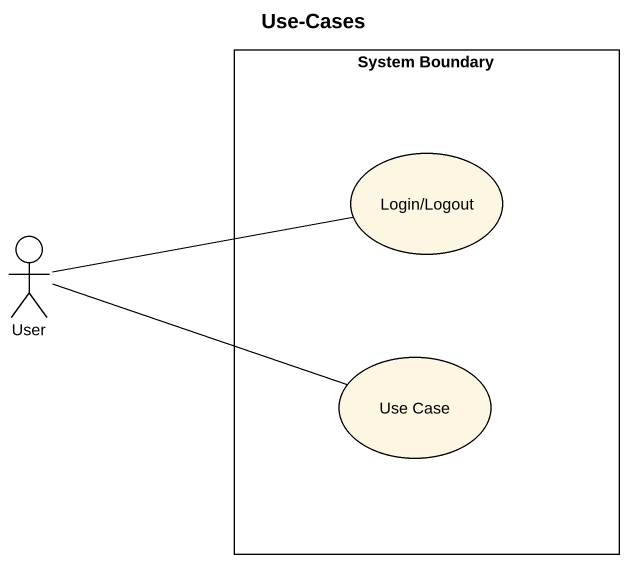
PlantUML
@startuml
title Use-Cases
rectangle "System Boundary" as System_Boundary {
  usecase "Login/Logout" as Login_Logout
  usecase "Use Case" as Use_Case
}
actor User
User -right- Login_Logout
User -right- Use_Case
@enduml
